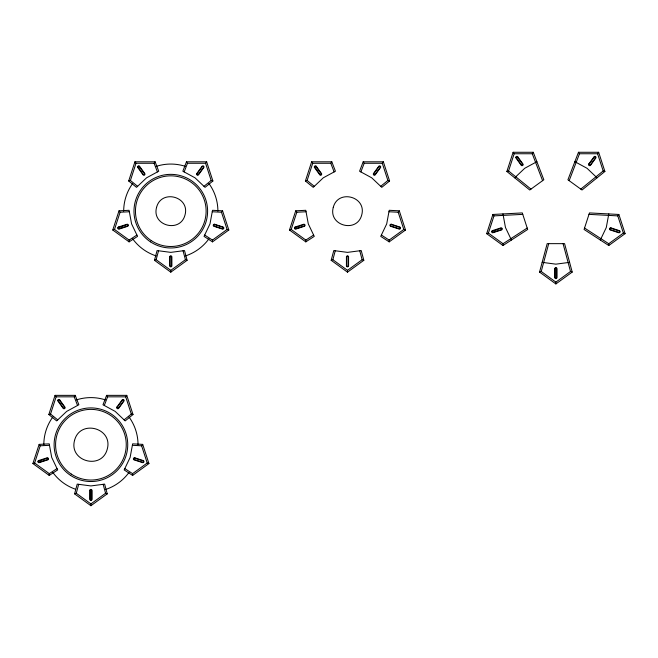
<?xml version="1.0" encoding="UTF-8"?>
<svg xmlns="http://www.w3.org/2000/svg" width="658" height="658" viewBox="0 0 658 658"><rect width="100%" height="100%" fill="white"/><g stroke="black" fill="none" stroke-linecap="round" stroke-linejoin="round"><path stroke-width="0.99" d="M49.227 475.43L49.268 473.645L34.627 463.002L32.9 463.569L39.135 444.38L49.202 443.846L51.719 457.45L57.674 469.935L49.227 475.43L32.9 463.569M129.1 241.873L129.141 240.088L114.5 229.453L112.773 230.012L119.008 210.823L129.075 210.297L131.592 223.901L137.547 236.386L129.1 241.873L112.773 230.012M305.805 241.873L305.847 240.088L291.206 229.453L289.479 230.012L295.713 210.823L305.781 210.297L308.298 223.901L314.253 236.386L305.805 241.873L289.479 230.012M502.983 245.516L527.675 229.477L522.296 212.921L492.891 214.459L486.657 233.656L502.983 245.516L503.033 243.723L527.206 228.03M608.798 213.932L606.281 227.536L600.326 240.022M74.593 493.862L77.208 484.124L90.919 485.933L104.638 484.124L107.246 493.862L90.919 505.722L74.593 493.862L76.279 493.261L90.919 503.905L90.919 505.722M76.279 493.261L78.68 484.321M154.466 260.305L157.073 250.575L170.792 252.376L184.511 250.575L187.119 260.305L170.792 272.165L154.466 260.305L156.152 259.713L170.792 270.348L170.792 272.165M156.152 259.713L158.545 250.764M331.171 260.305L333.787 250.575L347.498 252.376L361.217 250.575L363.825 260.305L347.498 272.165L331.171 260.305L332.858 259.713L347.498 270.348L347.498 272.165M332.858 259.713L335.259 250.764M539.552 272.083L547.176 243.649L564.58 243.649L572.205 272.083L555.878 283.943L539.552 272.083L541.238 271.491L548.698 243.649M48.824 414.548L55.058 395.359L75.242 395.359L78.853 404.769L66.697 411.373L56.662 420.89L48.824 414.548L50.543 414.046L56.127 396.832L55.058 395.359M34.627 463.002L40.22 445.795L39.135 444.38M128.697 180.999L134.931 161.802L155.115 161.802L158.726 171.212L146.57 177.816L136.527 187.341L128.697 180.999L130.407 180.489L136 163.274L134.931 161.802M114.5 229.453L120.093 212.238L119.008 210.823M305.402 180.999L311.637 161.802L331.821 161.802L335.432 171.212L323.275 177.816L313.241 187.341L305.402 180.999L307.121 180.489L312.706 163.274L311.637 161.802M291.206 229.453L296.799 212.238L295.713 210.823M506.866 171.467L513.1 152.278L533.276 152.278L543.829 179.766L529.739 189.998L506.866 171.467L508.576 170.965L530.973 189.101M486.657 233.656L488.392 233.088L493.977 215.882L492.891 214.459M508.576 170.965L514.169 153.75L513.1 152.278M186.477 161.802L182.858 171.212L195.023 177.816L205.057 187.341L212.888 180.999L206.653 161.802L186.477 161.802L187.489 163.274L205.584 163.274L206.653 161.802M184.166 171.919L187.489 163.274M106.604 395.359L102.993 404.769L115.15 411.373L125.184 420.89L133.015 414.548L126.78 395.359L106.604 395.359L107.616 396.832L125.711 396.832L126.78 395.359M104.293 405.476L107.616 396.832M363.183 161.802L359.572 171.212L371.729 177.816L381.763 187.341L389.594 180.999L383.359 161.802L363.183 161.802L364.195 163.274L382.29 163.274L383.359 161.802M360.872 171.919L364.195 163.274M578.481 152.278L567.928 179.766L582.017 189.998L604.899 171.467L598.657 152.278L578.481 152.278L579.492 153.75L569.162 180.662M136 163.274L154.104 163.274L155.115 161.802M56.127 396.832L74.231 396.832L75.242 395.359M312.706 163.274L330.81 163.274L331.821 161.802M542.595 180.662L532.264 153.75L533.276 152.278M579.492 153.75L597.587 153.75L598.657 152.278M228.811 230.012L227.084 229.453L221.491 212.238L222.577 210.823L212.518 210.297L209.992 223.901L204.038 236.386L212.493 241.873L228.811 230.012L222.577 210.823M148.938 463.569L147.211 463.002L141.618 445.795L142.704 444.38L132.645 443.846L130.119 457.45L124.165 469.935L132.62 475.43L148.938 463.569L142.704 444.38M405.517 230.012L403.79 229.453L398.197 212.238L399.283 210.823L389.223 210.297L386.698 223.901L380.743 236.386L389.199 241.873L405.517 230.012L399.283 210.823M588.992 214.368L617.78 215.882L618.865 214.459L625.1 233.656L608.773 245.516L584.082 229.477L589.461 212.921L618.865 214.459M514.696 177.808L524.73 168.284L536.887 161.687M203.98 186.313L211.177 180.489L212.888 180.999M380.686 186.313L387.883 180.489L389.594 180.999M124.107 419.87L131.304 414.046L133.015 414.548M580.784 189.101L603.18 170.965L604.899 171.467M170.792 270.348L185.433 259.713L187.119 260.305M212.493 241.873L212.444 240.088L227.084 229.453M347.498 270.348L362.139 259.713L363.825 260.305M389.199 241.873L389.149 240.088L403.79 229.453M90.919 503.905L105.56 493.261L107.246 493.862M132.62 475.43L132.571 473.645L147.211 463.002M555.878 283.943L555.878 282.126L570.519 271.491L572.205 272.083M608.773 245.516L608.732 243.723L623.373 233.088L625.1 233.656M129.141 240.088L136.905 235.046M305.847 240.088L313.619 235.046M49.268 473.645L57.04 468.603M569.598 262.353L555.878 264.154L542.167 262.353M120.093 212.238L129.338 211.753M296.799 212.238L306.052 211.753M493.977 215.882L522.765 214.368M40.22 445.795L49.473 445.31M514.169 153.75L532.264 153.75M388.952 211.753L398.197 212.238M212.246 211.753L221.491 212.238M132.373 445.31L141.618 445.795M574.87 161.687L587.026 168.284L597.061 177.808M584.559 228.03L608.732 243.723M381.385 235.046L389.149 240.088M204.679 235.046L212.444 240.088M124.806 468.603L132.571 473.645M488.392 233.088L503.033 243.723M541.238 271.491L555.878 282.126M307.121 180.489L314.31 186.313M130.407 180.489L137.604 186.313M50.543 414.046L57.731 419.87M511.43 240.022L505.476 227.536L502.959 213.932M330.81 163.274L334.124 171.919M154.104 163.274L157.418 171.919M74.231 396.832L77.545 405.476M597.587 153.75L603.18 170.965M617.78 215.882L623.373 233.088M382.29 163.274L387.883 180.489M205.584 163.274L211.177 180.489M125.711 396.832L131.304 414.046M563.059 243.649L570.519 271.491M359.745 250.764L362.139 259.713M183.039 250.764L185.433 259.713M103.166 484.321L105.56 493.261M208.907 238.838A47.105 47.105 0 0 1 185.342 255.962M156.25 255.962A47.105 47.105 0 0 1 132.677 238.838M123.688 211.169A47.105 47.105 0 0 1 132.694 183.467M156.226 166.367A47.105 47.105 0 0 1 185.359 166.367M208.899 183.467A47.105 47.105 0 0 1 217.897 211.169M129.034 472.395A47.105 47.105 0 0 1 105.469 489.519M75.44 489.207A47.105 47.105 0 0 1 52.805 472.395M43.815 444.726A47.105 47.105 0 0 1 52.821 417.016M76.353 399.916A47.105 47.105 0 0 1 105.486 399.916M129.026 417.016A47.105 47.105 0 0 1 138.024 444.726M58.093 400.409L63.415 408.108L64.443 408.273L64.607 407.244L59.409 400.097L58.743 399.793L58.093 400.409M137.958 166.861L143.288 174.551L144.316 174.715L144.472 173.687L139.282 166.54L138.608 166.244L137.958 166.861M314.672 166.861L319.994 174.551L321.022 174.715L321.186 173.687L315.988 166.54L315.322 166.244L314.672 166.861M516.127 157.328L521.449 165.026L522.477 165.191L522.641 164.163L517.451 157.015L516.777 156.711L516.127 157.328M38.254 461.439L39.2 462.294L47.606 459.564L48.075 458.634L47.146 458.165L38.254 461.439M118.127 227.89L119.073 228.737L127.471 226.007L127.948 225.085L127.019 224.608L118.127 227.89M294.833 227.89L295.779 228.737L304.185 226.007L304.654 225.085L303.725 224.608L294.833 227.89M492.011 231.526L492.957 232.381L501.363 229.65L501.832 228.721L500.903 228.252L492.011 231.526M74.568 440.334C68.662 461.505 101.801 470.388 107.27 449.093C113.176 427.922 80.037 419.047 74.568 440.334M89.85 490.218L89.85 499.619A1.11 1.11 0 0 0 91.988 499.619L91.988 490.218A1.11 1.11 0 0 0 89.85 490.218M90.212 490.309L90.187 499.332L90.919 500.072L91.659 499.332L91.659 490.498L90.919 489.766L90.212 490.309M156.571 207.352C151.439 225.76 180.251 233.483 185.013 214.969C190.146 196.561 161.333 188.838 156.571 207.352M169.723 256.661L169.723 266.062A1.11 1.11 0 0 0 171.861 266.062L171.861 256.661A1.11 1.11 0 0 0 169.723 256.661M170.085 256.76L170.06 265.783L170.792 266.515L171.532 265.783L171.532 256.949L170.792 256.209L170.085 256.76M333.277 207.352C328.145 225.76 356.957 233.483 361.719 214.969C366.851 196.561 338.039 188.838 333.277 207.352M346.429 256.661L346.429 266.062A1.11 1.11 0 0 0 348.567 266.062L348.567 256.661A1.11 1.11 0 0 0 346.429 256.661M346.791 256.76L346.766 265.783L347.498 266.515L348.238 265.783L348.238 256.949L347.498 256.209L346.791 256.76M554.809 268.439L554.809 277.841A1.11 1.11 0 0 0 556.948 277.841L556.948 268.439A1.11 1.11 0 0 0 554.809 268.439M555.171 268.53L555.146 277.553L555.878 278.293L556.619 277.553L556.619 268.727L556.068 268.012L555.171 268.53M133.763 458.634L134.24 459.564L142.638 462.294L143.567 461.817L143.09 460.896L134.693 458.165L133.763 458.634M213.636 225.085L214.113 226.007L222.511 228.737L223.44 228.268L222.963 227.339L214.566 224.608L213.636 225.085M390.342 225.085L390.819 226.007L399.217 228.737L400.146 228.268L399.669 227.339L391.271 224.608L390.342 225.085M609.925 228.721L610.394 229.65L618.8 232.381L619.721 231.904L619.252 230.974L610.854 228.252L609.925 228.721M117.149 407.409L117.404 408.273L118.432 408.108L123.622 400.961L123.457 399.932L122.429 400.097L117.149 407.409M197.022 173.852L197.277 174.715L198.305 174.551L203.495 167.403L203.33 166.375L202.302 166.54L197.022 173.852M373.728 173.852L373.983 174.715L375.011 174.551L380.201 167.403L380.036 166.375L379.008 166.54L373.728 173.852M589.025 164.327L589.28 165.191L590.308 165.026L595.498 157.879L595.342 156.851L594.314 157.015L589.025 164.327M196.8 173.49L196.668 173.72A1.11 1.11 0 0 0 198.403 174.979L203.931 167.371A1.11 1.11 0 0 0 202.203 166.112L196.8 173.49M116.927 407.047L116.803 407.277A1.11 1.11 0 0 0 118.53 408.536L124.058 400.928A1.11 1.11 0 0 0 122.33 399.669L116.927 407.047M373.505 173.49L373.382 173.72A1.11 1.11 0 0 0 375.109 174.979L380.637 167.371A1.11 1.11 0 0 0 378.909 166.112L373.505 173.49M588.803 163.965L588.68 164.196A1.11 1.11 0 0 0 590.407 165.454L595.942 157.846A1.11 1.11 0 0 0 594.207 156.588L588.803 163.965M118.481 226.994L118.243 227.109A1.11 1.11 0 0 0 118.909 229.149L127.849 226.237A1.11 1.11 0 0 0 127.191 224.205L118.481 226.994M295.187 226.994L294.949 227.109A1.11 1.11 0 0 0 295.615 229.149L304.555 226.237A1.11 1.11 0 0 0 303.897 224.205L295.187 226.994M492.373 230.637L492.135 230.752A1.11 1.11 0 0 0 492.793 232.784L501.733 229.881A1.11 1.11 0 0 0 501.075 227.841L492.373 230.637M38.608 460.551L38.37 460.666A1.11 1.11 0 0 0 39.036 462.697L47.976 459.794A1.11 1.11 0 0 0 47.318 457.762L38.608 460.551M610.945 227.89L610.682 227.841A1.11 1.11 0 0 0 610.024 229.881L618.964 232.784A1.11 1.11 0 0 0 619.63 230.752L610.945 227.89M391.362 224.255L391.099 224.205A1.11 1.11 0 0 0 390.441 226.237L399.39 229.149A1.11 1.11 0 0 0 400.048 227.109L391.362 224.255M214.656 224.255L214.393 224.205A1.11 1.11 0 0 0 213.735 226.237L222.684 229.149A1.11 1.11 0 0 0 223.342 227.109L214.656 224.255M134.783 457.804L134.52 457.762A1.11 1.11 0 0 0 133.862 459.794L142.811 462.697A1.11 1.11 0 0 0 143.469 460.666L134.783 457.804M517.731 156.777L517.55 156.588A1.11 1.11 0 0 0 515.823 157.846L521.35 165.454A1.11 1.11 0 0 0 523.077 164.196L517.731 156.777M316.276 166.301L316.095 166.112A1.11 1.11 0 0 0 314.359 167.371L319.887 174.979A1.11 1.11 0 0 0 321.622 173.72L316.276 166.301M139.57 166.301L139.389 166.112A1.11 1.11 0 0 0 137.654 167.371L143.181 174.979A1.11 1.11 0 0 0 144.916 173.72L139.57 166.301M59.697 399.858L59.516 399.669A1.11 1.11 0 0 0 57.781 400.928L63.308 408.536A1.11 1.11 0 0 0 65.043 407.277L59.697 399.858M151.241 240.589A35.326 35.326 0 0 0 206.053 213.381A35.326 35.326 0 0 0 155.082 179.519A35.326 35.326 0 0 0 151.241 240.589M150.419 241.823A36.815 36.815 0 0 0 207.533 213.472A36.815 36.815 0 0 0 154.424 178.186A36.815 36.815 0 0 0 150.419 241.823M70.546 475.38A36.815 36.815 0 0 0 127.66 447.029A36.815 36.815 0 0 0 74.551 411.744A36.815 36.815 0 0 0 70.546 475.38M71.368 474.138A35.326 35.326 0 0 0 126.18 446.93A35.326 35.326 0 0 0 75.209 413.068A35.326 35.326 0 0 0 71.368 474.138"/></g></svg>
